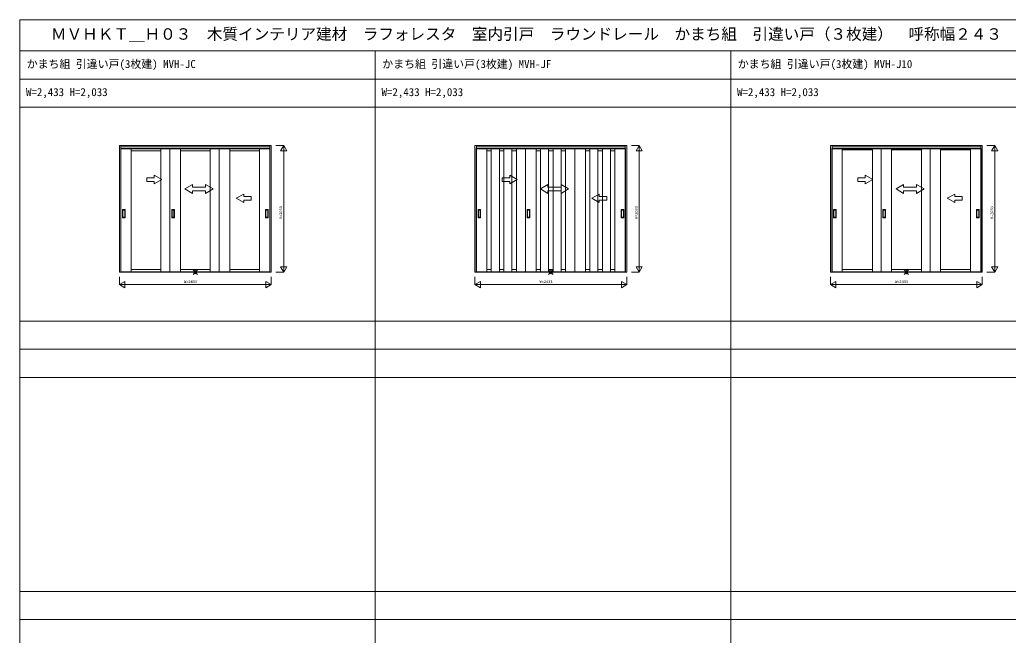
# Model space of a CAD drawing. Units: millimetres, scale not verified. Extents: x -14340 to 14341, y -10000 to 10000.
# Drawn here: x -14340 to 1507, y 130 to 10000 of the extents above; entities that cross this region are included whole.
import ezdxf
from ezdxf.enums import TextEntityAlignment as Align

# ---------------------------------------------------------------- set-up
doc = ezdxf.new("R2010")
doc.units = ezdxf.units.MM
doc.header["$LTSCALE"] = 50
for name, color, linetype, lineweight in [('0-0_0', 7, 'Continuous', 9), ('0-5_YKK_13', 1, 'Continuous', 18), ('0-6_YKK_D', 2, 'Continuous', 18), ('0-7_YSS_K', 4, 'Continuous', 9)]:
    doc.layers.add(name, color=color, linetype=linetype, lineweight=lineweight)
doc.layers.add('0-1_USER1', color=7, linetype='Continuous')
doc.styles.add('ＭＳ ゴシック', font='')
doc.styles.get('ＭＳ ゴシック').set_extended_font_data('MS Gothic')

msp = doc.modelspace()

# ---------------------------------------------------------------- linework, layer by layer
at = {"layer": '0-0_0'}
for p, q in [((-14340.01, -10000), (-14340.01, 10000)), ((-14340.01, 10000), (14341.01, 10000)), ((-14340.01, 9500), (14159.99, 9500)), ((-8640.01, -10000), (-8640.01, 9500)), ((-2940.01, -10000), (-2940.01, 9500)), ((-14340.01, 9050), (14159.99, 9050)), ((-14340.01, 8600), (14159.99, 8600)), ((-14340.01, 5165), (14159.99, 5165)), ((-14340.01, 4715), (14159.99, 4715)), ((-14340.01, 4265), (14159.99, 4265)), ((-14340.01, 830), (14159.99, 830)), ((-14340.01, 380), (14159.99, 380))]:
    msp.add_line(p, q, dxfattribs=at)
at = {"layer": '0-5_YKK_13'}
for p, q in [((-11560.72, 5917.14), (-11490.01, 5987.86)), ((-11560.72, 5987.86), (-11490.01, 5917.14)), ((-5860.72, 5917.14), (-5790.01, 5987.86)), ((-5860.72, 5987.86), (-5790.01, 5917.14)), ((-160.72, 5917.14), (-90.01, 5987.86)), ((-160.72, 5987.86), (-90.01, 5917.14))]:
    msp.add_line(p, q, dxfattribs=at)
for centre in [(-11525.36, 5952.5), (-5825.36, 5952.5), (-125.36, 5952.5)]:
    msp.add_circle(centre, 25, dxfattribs=at)
at = {"layer": '0-6_YKK_D'}
for p, q in [((-10233.86, 7985.5), (-10108.86, 7985.5)), ((-10108.86, 7985.5), (-10108.86, 5952.5)), ((-4533.86, 7985.5), (-4408.86, 7985.5)), ((-4408.86, 7985.5), (-4408.86, 5952.5)), ((1166.14, 7985.5), (1291.14, 7985.5)), ((1291.14, 7985.5), (1291.14, 5952.5)), ((-10158.86, 7898.9), (-10058.86, 7898.9)), ((-4458.86, 7898.9), (-4358.86, 7898.9)), ((1241.14, 7898.9), (1341.14, 7898.9)), ((-10158.86, 6039.1), (-10058.86, 6039.1)), ((-4458.86, 6039.1), (-4358.86, 6039.1)), ((1241.14, 6039.1), (1341.14, 6039.1)), ((-10308.86, 5877.5), (-10308.86, 5752.5)), ((-10233.86, 5952.5), (-10108.86, 5952.5)), ((-4608.86, 5877.5), (-4608.86, 5752.5)), ((-4533.86, 5952.5), (-4408.86, 5952.5)), ((1091.14, 5877.5), (1091.14, 5752.5)), ((1166.14, 5952.5), (1291.14, 5952.5)), ((-12741.86, 5752.5), (-12655.26, 5802.5)), ((-12741.86, 5752.5), (-12655.26, 5702.5)), ((-12655.26, 5802.5), (-12655.26, 5702.5)), ((-10395.47, 5802.5), (-10308.86, 5752.5)), ((-7041.86, 5752.5), (-6955.26, 5802.5)), ((-7041.86, 5752.5), (-6955.26, 5702.5)), ((-6955.26, 5802.5), (-6955.26, 5702.5)), ((-4695.47, 5802.5), (-4608.86, 5752.5)), ((-1341.86, 5752.5), (-1255.26, 5802.5)), ((-1341.86, 5752.5), (-1255.26, 5702.5)), ((-1255.26, 5802.5), (-1255.26, 5702.5)), ((1004.53, 5802.5), (1091.14, 5752.5))]:
    msp.add_line(p, q, dxfattribs=at)
for points in [[(-10158.86, 7898.9), (-10108.86, 7985.5), (-10058.86, 7898.9)], [(-4458.86, 7898.9), (-4408.86, 7985.5), (-4358.86, 7898.9)], [(1241.14, 7898.9), (1291.14, 7985.5), (1341.14, 7898.9)], [(-10158.86, 6039.1), (-10108.86, 5952.5), (-10058.86, 6039.1)], [(-4458.86, 6039.1), (-4408.86, 5952.5), (-4358.86, 6039.1)], [(1241.14, 6039.1), (1291.14, 5952.5), (1341.14, 6039.1)], [(-12741.86, 5877.5), (-12741.86, 5752.5), (-10308.86, 5752.5)], [(-7041.86, 5877.5), (-7041.86, 5752.5), (-4608.86, 5752.5)], [(-1341.86, 5877.5), (-1341.86, 5752.5), (1091.14, 5752.5)], [(-10395.47, 5802.5), (-10395.47, 5702.5), (-10308.86, 5752.5)], [(-4695.47, 5802.5), (-4695.47, 5702.5), (-4608.86, 5752.5)], [(1004.53, 5802.5), (1004.53, 5702.5), (1091.14, 5752.5)]]:
    msp.add_lwpolyline(points, dxfattribs=at)
at = {"layer": '0-7_YSS_K'}
for p, q in [((-10328.36, 7935.5), (-12722.36, 7935.5)), ((-12717.86, 7985.5), (-12717.86, 5952.5)), ((-10332.86, 7961.5), (-12717.86, 7961.5)), ((-10332.86, 7931.5), (-12717.86, 7931.5)), ((-12552.36, 7935.5), (-12552.36, 5967.5)), ((-12552.36, 7935.5), (-12552.36, 5960.5)), ((-12078.36, 5960.5), (-12078.36, 7935.5)), ((-11762.36, 7935.5), (-11762.36, 5967.5)), ((-11762.36, 7935.5), (-11762.36, 5960.5)), ((-11288.36, 5960.5), (-11288.36, 7935.5)), ((-11142.36, 7935.5), (-11142.36, 5960)), ((-10972.36, 7935.5), (-10972.36, 5967.5)), ((-10972.36, 7935.5), (-10972.36, 5960.5)), ((-10498.36, 5960.5), (-10498.36, 7935.5)), ((-10332.86, 5952.5), (-10332.86, 7985.5)), ((-4628.36, 7935.5), (-7022.36, 7935.5)), ((-7017.86, 7985.5), (-7017.86, 5952.5)), ((-4632.86, 7961.5), (-7017.86, 7961.5)), ((-4632.86, 7931.5), (-7017.86, 7931.5)), ((-6852.36, 7935.5), (-6852.36, 5967.5)), ((-6852.36, 7935.5), (-6852.36, 5960.5)), ((-6781.06, 7935.5), (-6781.06, 5967.5)), ((-6781.06, 7935.5), (-6781.06, 5960.5)), ((-6651.06, 7935.5), (-6651.06, 5967.5)), ((-6651.06, 7935.5), (-6651.06, 5960.5)), ((-6579.66, 5960.5), (-6579.66, 7935.5)), ((-6449.66, 5960.5), (-6449.66, 7935.5)), ((-6378.36, 5960.5), (-6378.36, 7935.5)), ((-6062.36, 7935.5), (-6062.36, 5967.5)), ((-6062.36, 7935.5), (-6062.36, 5960.5)), ((-5991.06, 7935.5), (-5991.06, 5967.5)), ((-5991.06, 7935.5), (-5991.06, 5960.5)), ((-5861.06, 7935.5), (-5861.06, 5967.5)), ((-5861.06, 7935.5), (-5861.06, 5960.5)), ((-5789.66, 5960.5), (-5789.66, 7935.5)), ((-5659.66, 5960.5), (-5659.66, 7935.5)), ((-5588.36, 5960.5), (-5588.36, 7935.5)), ((-5442.36, 7935.5), (-5442.36, 5960)), ((-5272.36, 7935.5), (-5272.36, 5967.5)), ((-5272.36, 7935.5), (-5272.36, 5960.5)), ((-5201.06, 7935.5), (-5201.06, 5967.5)), ((-5201.06, 7935.5), (-5201.06, 5960.5)), ((-5071.06, 7935.5), (-5071.06, 5967.5)), ((-5071.06, 7935.5), (-5071.06, 5960.5)), ((-4999.66, 5960.5), (-4999.66, 7935.5)), ((-4869.66, 5960.5), (-4869.66, 7935.5)), ((-4798.36, 5960.5), (-4798.36, 7935.5)), ((-4632.86, 5952.5), (-4632.86, 7985.5)), ((1071.64, 7935.5), (-1322.36, 7935.5)), ((-1317.86, 7985.5), (-1317.86, 5952.5)), ((1067.14, 7961.5), (-1317.86, 7961.5)), ((1067.14, 7931.5), (-1317.86, 7931.5)), ((-1152.36, 5960), (-1152.36, 7935.5)), ((-671.36, 5960), (-671.36, 7935.5)), ((-362.36, 5960), (-362.36, 7935.5)), ((118.64, 5960), (118.64, 7935.5)), ((257.64, 7935.5), (257.64, 5960)), ((420.64, 5960), (420.64, 7935.5)), ((901.64, 5960), (901.64, 7935.5)), ((1067.14, 5952.5), (1067.14, 7985.5)), ((-12078.36, 7899.5), (-12552.36, 7899.5)), ((-11288.36, 7899.5), (-11762.36, 7899.5)), ((-10498.36, 7899.5), (-10972.36, 7899.5)), ((-6781.06, 7899.5), (-6852.36, 7899.5)), ((-6579.66, 7899.5), (-6651.06, 7899.5)), ((-6378.36, 7899.5), (-6449.66, 7899.5)), ((-5991.06, 7899.5), (-6062.36, 7899.5)), ((-5789.66, 7899.5), (-5861.06, 7899.5)), ((-5588.36, 7899.5), (-5659.66, 7899.5)), ((-5201.06, 7899.5), (-5272.36, 7899.5)), ((-4999.66, 7899.5), (-5071.06, 7899.5)), ((-4798.36, 7899.5), (-4869.66, 7899.5)), ((-1152.36, 7913), (-671.36, 7913)), ((-362.36, 7913), (118.64, 7913)), ((420.64, 7913), (901.64, 7913)), ((-12064.36, 7436.45), (-12184.36, 7505.73)), ((-12184.36, 7466.45), (-12184.36, 7505.73)), ((-6364.36, 7436.45), (-6484.36, 7505.73)), ((-6484.36, 7466.45), (-6484.36, 7505.73)), ((-664.36, 7436.45), (-784.36, 7505.73)), ((-784.36, 7466.45), (-784.36, 7505.73)), ((-12064.36, 7436.45), (-12184.36, 7367.17)), ((-12184.36, 7367.17), (-12184.36, 7406.45)), ((-11691.86, 7286.45), (-11571.86, 7355.73)), ((-11571.86, 7355.73), (-11571.86, 7316.45)), ((-11571.86, 7316.45), (-11361.86, 7316.45)), ((-11361.86, 7355.73), (-11361.86, 7316.45)), ((-11241.86, 7286.45), (-11361.86, 7355.73)), ((-6364.36, 7436.45), (-6484.36, 7367.17)), ((-6484.36, 7367.17), (-6484.36, 7406.45)), ((-5991.86, 7286.45), (-5871.86, 7355.73)), ((-5871.86, 7355.73), (-5871.86, 7316.45)), ((-5871.86, 7316.45), (-5661.86, 7316.45)), ((-5661.86, 7355.73), (-5661.86, 7316.45)), ((-5541.86, 7286.45), (-5661.86, 7355.73)), ((-664.36, 7436.45), (-784.36, 7367.17)), ((-784.36, 7367.17), (-784.36, 7406.45)), ((-291.86, 7286.45), (-171.86, 7355.73)), ((-171.86, 7355.73), (-171.86, 7316.45)), ((-171.86, 7316.45), (38.14, 7316.45)), ((38.14, 7355.73), (38.14, 7316.45)), ((158.14, 7286.45), (38.14, 7355.73)), ((-11691.86, 7286.45), (-11571.86, 7216.45)), ((-11571.86, 7256.45), (-11571.86, 7216.45)), ((-11361.86, 7256.45), (-11571.86, 7256.45)), ((-11241.86, 7286.45), (-11361.86, 7216.45)), ((-11361.86, 7256.45), (-11361.86, 7216.45)), ((-10869.37, 7136.45), (-10749.37, 7205.73)), ((-10869.37, 7136.45), (-10749.37, 7067.17)), ((-10749.37, 7166.45), (-10749.37, 7205.73)), ((-5991.86, 7286.45), (-5871.86, 7216.45)), ((-5871.86, 7256.45), (-5871.86, 7216.45)), ((-5661.86, 7256.45), (-5871.86, 7256.45)), ((-5541.86, 7286.45), (-5661.86, 7216.45)), ((-5661.86, 7256.45), (-5661.86, 7216.45)), ((-5169.37, 7136.45), (-5049.37, 7205.73)), ((-5169.37, 7136.45), (-5049.37, 7067.17)), ((-5049.37, 7166.45), (-5049.37, 7205.73)), ((-291.86, 7286.45), (-171.86, 7216.45)), ((-171.86, 7256.45), (-171.86, 7216.45)), ((38.14, 7256.45), (-171.86, 7256.45)), ((158.14, 7286.45), (38.14, 7216.45)), ((38.14, 7256.45), (38.14, 7216.45)), ((530.63, 7136.45), (650.63, 7205.73)), ((530.63, 7136.45), (650.63, 7067.17)), ((650.63, 7166.45), (650.63, 7205.73)), ((-10749.37, 7067.17), (-10749.37, 7106.45)), ((-5049.37, 7067.17), (-5049.37, 7106.45)), ((650.63, 7067.17), (650.63, 7106.45)), ((-12693.36, 6826), (-12693.36, 6954)), ((-12652.36, 6955), (-12692.36, 6955)), ((-12652.36, 6825), (-12692.36, 6825)), ((-12687.36, 6836), (-12687.36, 6944)), ((-12686.36, 6945), (-12658.36, 6945)), ((-12658.36, 6835), (-12686.36, 6835)), ((-12657.36, 6944), (-12657.36, 6836)), ((-12651.36, 6826), (-12651.36, 6954)), ((-11903.36, 6826), (-11903.36, 6954)), ((-11862.36, 6955), (-11902.36, 6955)), ((-11862.36, 6825), (-11902.36, 6825)), ((-11897.36, 6836), (-11897.36, 6944)), ((-11896.36, 6945), (-11868.36, 6945)), ((-11868.36, 6835), (-11896.36, 6835)), ((-11867.36, 6944), (-11867.36, 6836)), ((-11861.36, 6826), (-11861.36, 6954)), ((-10399.36, 6826), (-10399.36, 6954)), ((-10398.36, 6955), (-10358.36, 6955)), ((-10398.36, 6825), (-10358.36, 6825)), ((-10393.36, 6944), (-10393.36, 6836)), ((-10364.36, 6945), (-10392.36, 6945)), ((-10392.36, 6835), (-10364.36, 6835)), ((-10363.36, 6836), (-10363.36, 6944)), ((-10357.36, 6826), (-10357.36, 6954)), ((-6993.36, 6826), (-6993.36, 6954)), ((-6952.36, 6955), (-6992.36, 6955)), ((-6952.36, 6825), (-6992.36, 6825)), ((-6987.36, 6836), (-6987.36, 6944)), ((-6986.36, 6945), (-6958.36, 6945)), ((-6958.36, 6835), (-6986.36, 6835)), ((-6957.36, 6944), (-6957.36, 6836)), ((-6951.36, 6826), (-6951.36, 6954)), ((-6203.36, 6826), (-6203.36, 6954)), ((-6162.36, 6955), (-6202.36, 6955)), ((-6162.36, 6825), (-6202.36, 6825)), ((-6197.36, 6836), (-6197.36, 6944)), ((-6196.36, 6945), (-6168.36, 6945)), ((-6168.36, 6835), (-6196.36, 6835)), ((-6167.36, 6944), (-6167.36, 6836)), ((-6161.36, 6826), (-6161.36, 6954)), ((-4699.36, 6826), (-4699.36, 6954)), ((-4698.36, 6955), (-4658.36, 6955)), ((-4698.36, 6825), (-4658.36, 6825)), ((-4693.36, 6944), (-4693.36, 6836)), ((-4664.36, 6945), (-4692.36, 6945)), ((-4692.36, 6835), (-4664.36, 6835)), ((-4663.36, 6836), (-4663.36, 6944)), ((-4657.36, 6826), (-4657.36, 6954)), ((-1293.36, 6826), (-1293.36, 6954)), ((-1252.36, 6955), (-1292.36, 6955)), ((-1252.36, 6825), (-1292.36, 6825)), ((-1287.36, 6836), (-1287.36, 6944)), ((-1286.36, 6945), (-1258.36, 6945)), ((-1258.36, 6835), (-1286.36, 6835)), ((-1257.36, 6944), (-1257.36, 6836)), ((-1251.36, 6826), (-1251.36, 6954)), ((-503.36, 6826), (-503.36, 6954)), ((-462.36, 6955), (-502.36, 6955)), ((-462.36, 6825), (-502.36, 6825)), ((-497.36, 6836), (-497.36, 6944)), ((-496.36, 6945), (-468.36, 6945)), ((-468.36, 6835), (-496.36, 6835)), ((-467.36, 6944), (-467.36, 6836)), ((-461.36, 6826), (-461.36, 6954)), ((1000.64, 6826), (1000.64, 6954)), ((1001.64, 6955), (1041.64, 6955)), ((1001.64, 6825), (1041.64, 6825)), ((1006.64, 6944), (1006.64, 6836)), ((1035.64, 6945), (1007.64, 6945)), ((1007.64, 6835), (1035.64, 6835)), ((1036.64, 6836), (1036.64, 6944)), ((1042.64, 6826), (1042.64, 6954)), ((-10332.86, 5956.5), (-12717.86, 5956.5)), ((-10332.86, 5952.5), (-12717.86, 5952.5)), ((-12552.36, 5996.5), (-12078.36, 5996.5)), ((-11762.36, 5996.5), (-11288.36, 5996.5)), ((-10972.36, 5996.5), (-10498.36, 5996.5)), ((-4632.86, 5956.5), (-7017.86, 5956.5)), ((-4632.86, 5952.5), (-7017.86, 5952.5)), ((-6781.06, 5996.5), (-6852.36, 5996.5)), ((-6579.66, 5996.5), (-6651.06, 5996.5)), ((-6378.36, 5996.5), (-6449.66, 5996.5)), ((-5991.06, 5996.5), (-6062.36, 5996.5)), ((-5789.66, 5996.5), (-5861.06, 5996.5)), ((-5588.36, 5996.5), (-5659.66, 5996.5)), ((-5201.06, 5996.5), (-5272.36, 5996.5)), ((-4999.66, 5996.5), (-5071.06, 5996.5)), ((-4798.36, 5996.5), (-4869.66, 5996.5)), ((1067.14, 5956.5), (-1317.86, 5956.5)), ((1067.14, 5952.5), (-1317.86, 5952.5)), ((-1152.36, 5996), (-671.36, 5996)), ((-362.36, 5996), (118.64, 5996)), ((420.64, 5996), (901.64, 5996))]:
    msp.add_line(p, q, dxfattribs=at)
for points in [[(-10332.86, 5952.5), (-10308.86, 5952.5), (-10308.86, 7985.5), (-12741.86, 7985.5), (-12741.86, 5952.5), (-12717.86, 5952.5)], [(-11830.36, 5960), (-12722.36, 5960), (-12722.36, 7935.5)], [(-11040.36, 5960), (-11932.36, 5960), (-11932.36, 7935.5)], [(-11142.36, 5960), (-10328.36, 5960), (-10328.36, 7935.5)], [(-4632.86, 5952.5), (-4608.86, 5952.5), (-4608.86, 7985.5), (-7041.86, 7985.5), (-7041.86, 5952.5), (-7017.86, 5952.5)], [(-6130.36, 5960), (-7022.36, 5960), (-7022.36, 7935.5)], [(-5340.36, 5960), (-6232.36, 5960), (-6232.36, 7935.5)], [(-5442.36, 5960), (-4628.36, 5960), (-4628.36, 7935.5)], [(1067.14, 5952.5), (1091.14, 5952.5), (1091.14, 7985.5), (-1341.86, 7985.5), (-1341.86, 5952.5), (-1317.86, 5952.5)], [(-430.36, 5960), (-1322.36, 5960), (-1322.36, 7935.5)], [(359.64, 5960), (-532.36, 5960), (-532.36, 7935.5)], [(257.64, 5960), (1071.64, 5960), (1071.64, 7935.5)], [(-12184.36, 7466.45), (-12304.36, 7466.45), (-12304.36, 7406.45), (-12184.36, 7406.45)], [(-6484.36, 7466.45), (-6604.36, 7466.45), (-6604.36, 7406.45), (-6484.36, 7406.45)], [(-784.36, 7466.45), (-904.36, 7466.45), (-904.36, 7406.45), (-784.36, 7406.45)], [(-10749.37, 7166.45), (-10629.37, 7166.45), (-10629.37, 7106.45), (-10749.37, 7106.45)], [(-5049.37, 7166.45), (-4929.37, 7166.45), (-4929.37, 7106.45), (-5049.37, 7106.45)], [(650.63, 7166.45), (770.63, 7166.45), (770.63, 7106.45), (650.63, 7106.45)]]:
    msp.add_lwpolyline(points, dxfattribs=at)
for centre, start, end in [((-12692.36, 6954), 90, 180), ((-12692.36, 6826), 180, 270), ((-12686.36, 6944), 90, 180), ((-12686.36, 6836), 180, 270), ((-12658.36, 6944), 0, 90), ((-12658.36, 6836), 270, 0), ((-12652.36, 6954), 0, 90), ((-12652.36, 6826), 270, 0), ((-11902.36, 6954), 90, 180), ((-11902.36, 6826), 180, 270), ((-11896.36, 6944), 90, 180), ((-11896.36, 6836), 180, 270), ((-11868.36, 6944), 0, 90), ((-11868.36, 6836), 270, 0), ((-11862.36, 6954), 0, 90), ((-11862.36, 6826), 270, 0), ((-10398.36, 6954), 90, 180), ((-10398.36, 6826), 180, 270), ((-10392.36, 6944), 90, 180), ((-10392.36, 6836), 180, 270), ((-10364.36, 6944), 360, 90), ((-10364.36, 6836), 270, 360), ((-10358.36, 6954), 0, 90), ((-10358.36, 6826), 270, 0), ((-6992.36, 6954), 90, 180), ((-6992.36, 6826), 180, 270), ((-6986.36, 6944), 90, 180), ((-6986.36, 6836), 180, 270), ((-6958.36, 6944), 0, 90), ((-6958.36, 6836), 270, 0), ((-6952.36, 6954), 0, 90), ((-6952.36, 6826), 270, 0), ((-6202.36, 6954), 90, 180), ((-6202.36, 6826), 180, 270), ((-6196.36, 6944), 90, 180), ((-6196.36, 6836), 180, 270), ((-6168.36, 6944), 0, 90), ((-6168.36, 6836), 270, 0), ((-6162.36, 6954), 0, 90), ((-6162.36, 6826), 270, 0), ((-4698.36, 6954), 90, 180), ((-4698.36, 6826), 180, 270), ((-4692.36, 6944), 90, 180), ((-4692.36, 6836), 180, 270), ((-4664.36, 6944), 360, 90), ((-4664.36, 6836), 270, 360), ((-4658.36, 6954), 0, 90), ((-4658.36, 6826), 270, 0), ((-1292.36, 6954), 90, 180), ((-1292.36, 6826), 180, 270), ((-1286.36, 6944), 90, 180), ((-1286.36, 6836), 180, 270), ((-1258.36, 6944), 0, 90), ((-1258.36, 6836), 270, 0), ((-1252.36, 6954), 0, 90), ((-1252.36, 6826), 270, 0), ((-502.36, 6954), 90, 180), ((-502.36, 6826), 180, 270), ((-496.36, 6944), 90, 180), ((-496.36, 6836), 180, 270), ((-468.36, 6944), 0, 90), ((-468.36, 6836), 270, 0), ((-462.36, 6954), 0, 90), ((-462.36, 6826), 270, 0), ((1001.64, 6954), 90, 180), ((1001.64, 6826), 180, 270), ((1007.64, 6944), 90, 180), ((1007.64, 6836), 180, 270), ((1035.64, 6944), 360, 90), ((1035.64, 6836), 270, 360), ((1041.64, 6954), 0, 90), ((1041.64, 6826), 270, 0)]:
    msp.add_arc(centre, 1, start, end, dxfattribs=at)

# ---------------------------------------------------------------- texts
at = {"layer": '0-1_USER1', "style": 'ＭＳ ゴシック'}
for s, height, p in [('ＭＶＨＫＴ＿Ｈ０３  木質インテリア建材  ラフォレスタ  室内引戸  ラウンドレール  かまち組\u3000引違い戸（３枚建）  呼称幅２４３', 183.3, (-13840.01, 9625)), ('かまち組 引違い戸(3枚建) MVH-JC', 128.3, (-14228.34, 9187.5)), ('かまち組 引違い戸(3枚建) MVH-JF', 128.3, (-8528.34, 9187.5)), ('かまち組 引違い戸(3枚建) MVH-J10', 128.3, (-2828.34, 9187.5)), ('W=2,433 H=2,033', 128.3, (-14240.01, 8737.5)), ('W=2,433 H=2,033', 128.3, (-8540.01, 8737.5)), ('W=2,433 H=2,033', 128.3, (-2840.01, 8737.5))]:
    msp.add_text(s, height=height, dxfattribs=at).set_placement(p, align=Align.BOTTOM_LEFT)
at = {"layer": '0-6_YKK_D', "style": 'ＭＳ ゴシック'}
for p in [(-10120.86, 6804), (-4420.86, 6804), (1279.14, 6804)]:
    msp.add_text('H=2033', height=43.99, rotation=90, dxfattribs=at).set_placement(p, align=Align.BOTTOM_LEFT)
for p in [(-11705.36, 5764.5), (-6005.36, 5764.5), (-305.36, 5764.5)]:
    msp.add_text('W=2433', height=43.99, dxfattribs=at).set_placement(p, align=Align.BOTTOM_LEFT)

doc.saveas('drawing.dxf')
